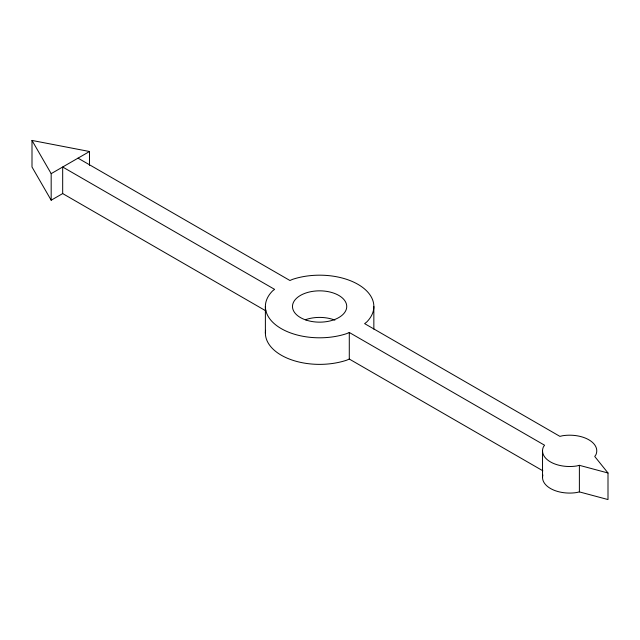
<?xml version="1.0" encoding="UTF-8"?>
<svg xmlns="http://www.w3.org/2000/svg" width="640" height="640" viewBox="0 0 640 640"><rect width="100%" height="100%" fill="white"/><g stroke="black" fill="none" stroke-linecap="round" stroke-linejoin="round"><path stroke-width="0.96" d="M265.96 310.936L62.68 193.576L51.176 200.216L51.176 173.648L89.52 151.512L89.52 165.288M542.872 474.968A27.12 15.656 0 0 0 576.672 492.544L579.384 491.896L608 499.56L608 472.992L579.384 465.328L576.672 465.976A27.12 15.656 0 0 1 543.456 446.8L544.584 445.232L349.288 332.48L346.736 333.608A54.232 31.312 0 0 1 281.264 328.632A54.232 31.312 0 0 1 272.648 290.84L274.608 289.368L62.68 167.008L62.68 193.576M542.856 470.8L349.288 359.048L346.736 360.176A54.232 31.312 0 0 1 290.48 359.472A54.232 31.312 0 0 1 265.592 330.344M51.176 200.216L32 167.008L32 140.44L89.52 151.512M78.016 158.152L289.944 280.512L292.496 279.376A54.232 31.312 0 0 1 357.968 284.352A54.232 31.312 0 0 1 366.584 322.152L364.624 323.624L559.92 436.376L562.632 435.728A27.12 15.656 0 0 1 595.84 454.904L594.72 456.464L608 472.992M32 140.44L51.176 173.648M579.384 465.328L579.384 491.896M542.536 450.848L542.536 477.416M373.848 306.496L373.848 329.128M349.288 332.48L349.288 359.048M265.384 306.496L265.384 333.064M306.056 319.504A27.12 15.656 0 0 1 334.888 320.128M306.056 320.056A27.12 15.656 0 0 0 346.736 306.496A27.12 15.656 0 0 0 306.056 292.936A27.12 15.656 0 0 0 306.056 320.056"/></g></svg>
